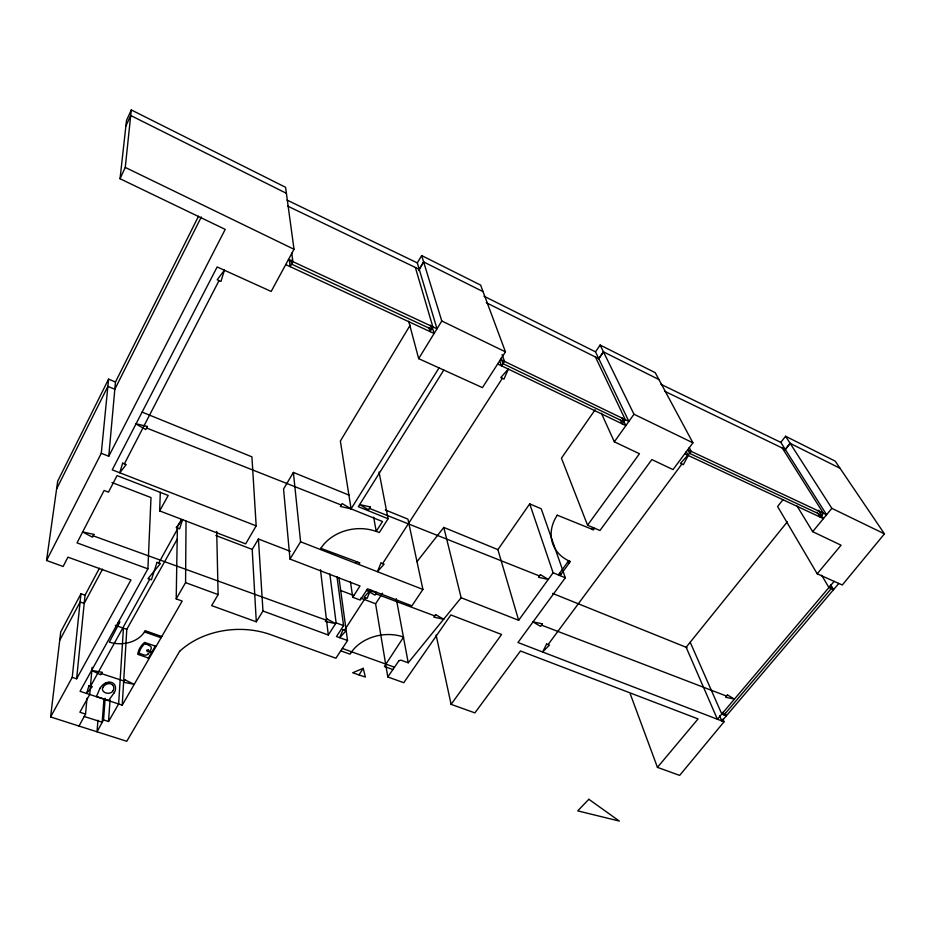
<?xml version="1.0" encoding="UTF-8"?>
<svg xmlns="http://www.w3.org/2000/svg" width="931" height="931" viewBox="0 0 931 931"><rect width="100%" height="100%" fill="white"/><g stroke="black" fill="none" stroke-linecap="round" stroke-linejoin="round"><path stroke-width="1.4" d="M111.964 482.526L150.997 497.573L147.901 568.841L80.054 691.302L122.24 705.163L182.185 601.089L176.215 598.877L185.572 582.631L186.037 521.116M176.215 598.877L177.379 526.725L181.417 519.51M142.117 412.096L251.917 456.853L256.176 525.864L245.668 543.867L159.666 510.91L160.307 492.22M122.24 705.163L126.791 629.344L177.344 538.944M123.427 628.169L118.633 703.987L108.531 721.502L103.55 719.896L105.168 698.285M108.531 721.502L110.056 699.879M103.935 699.169L102.189 722.247L84.197 716.463M97.941 720.21L97.022 731.801L103.55 719.896M92.122 667.329L89.737 694.479L79.868 712.215L85.547 714.1L79.007 726.052L50.6 716.951L60.724 631.94L80.974 593.769L85.035 595.212L76.633 678.792L72.246 677.349L80.974 593.769M85.547 714.1L86.979 698.262M115.479 382.001L108.578 379.15L101.281 453.316L108.776 456.26L115.479 382.001L198.524 216.225M108.776 456.26L225.209 229.375L120.041 178.729L125.266 167.417L131.294 109.939L285.573 187.294L294.021 249.275L271.177 291.45L217.167 266.953L112.244 469.852L256.176 525.864M120.041 178.729L126.5 120.471L131.294 109.939M76.633 678.792L130.957 579.932L67.916 557.157L63.145 566.479L46.55 560.485L57.71 481.129L108.578 379.15M100.001 688.195L96.44 696.551L108.624 700.496L114.106 692.839M125.871 126.116L130.712 115.502L286.387 193.311M56.616 488.903L107.868 386.388L114.827 389.251L201.317 216.97M46.55 560.485L101.281 453.316M124.405 463.813L219.053 280.568M59.724 640.307L80.124 601.985L84.209 603.428L102.561 569.132M85.035 595.212L99.408 568.294M50.6 716.951L72.246 677.349M147.342 651.758L148.471 649.687M159.666 510.91L168.208 495.455L117.062 475.59L108.473 492.162L104.097 490.474L77.017 542.878L147.901 568.841M90.621 686.135L149.74 579.245M158.747 562.976L177.972 528.18M154.802 646.964L148.913 657.205A1.222 0.943 0.5 0 1 147.307 657.658M179.625 651.328L126.767 741.285L79.007 726.052M216.702 531.473L218.122 594.606L211.64 605.627L256.293 621.803L262.973 611.027L258.434 539.014L290.356 551.35M288.459 259.574L436.988 328.771L417.321 262.891L421.673 255.571L480.629 285.107L505.463 351.86L482.444 387.633L418.671 358.644L408.697 321.218M349.323 495.245L293.381 472.424L283.548 489.031L289.995 559.077L360.018 585.983L352.733 597.271L360.204 600.041L367.582 588.823L411.898 605.848L422.907 589.428L407.941 519.149L385.294 509.92M418.519 270.56L423.64 261.937L483.049 291.624M557.215 515.239L555.225 518.602A43.792 34.726 -20.8 0 0 566.257 559.531L569.528 561.207M423.64 261.937L419.241 269.315L287.784 206.158M256.293 621.803L252.208 549.395L258.434 539.014M410.164 325.222L340.362 441.061L351.08 508.873L382.513 521.546L376.205 531.357L372.4 530.251A41.604 33.725 -8.9 0 0 322.964 545.38L320.776 548.394M289.995 559.077L300.585 541.784L293.381 472.424M418.671 358.644L441.783 320.986L421.673 255.571M358.854 564.43L359.82 562.848L320.718 548.289M351.08 508.873L342.096 503.555L340.385 506.452L351.08 508.873L439.036 367.861M443.819 370.026L358.342 506.697L388.076 518.765L379.313 532.544L376.205 531.357L373.645 517.089M394.488 667.201L351.499 651.747L349.986 654.156L340.769 650.827M262.973 611.027L328.306 635.012L336.114 622.851L329.842 573.95M358.982 674.905L363.218 668.33L365.359 677.07L352.674 672.764L363.218 668.33M382.594 563.639L502.321 378.347M336.987 576.696L343.574 625.632L336.498 636.525L347.531 640.528L335.916 658.229L271.305 634.884A74.992 57.163 -3.4 0 0 179.648 651.339M344.563 630.078L365.499 597.807M722.887 719.174L724.039 721.793L679.653 775.395L657.437 767.365L698.064 718.907L520.476 650.978L474.903 712.89L451.104 704.36L501.576 634.488L450.837 614.937L403.751 682.702L387.796 676.953L375.589 603.765L382.571 593.187M144.84 631.346L143.583 633.231A28.046 21.867 2.3 0 1 111.929 642.844L109.311 642.146L119.936 621.908L118.761 621.431M355.758 563.29L356.852 561.672M500.529 359.482L628.856 421.394L595.514 351.848L600.146 345.064L655.215 372.668L692.92 442.819L673.02 469.596L651.851 459.588L599.96 530.507L587.554 525.212L561.44 458.168L595.13 409.791M598.552 359.017L603.451 351.837L658.915 379.545M603.451 351.837L598.773 358.656L486.285 302.715M387.796 676.953L398.654 661.15M529.716 503.869L553.107 572.774L518.648 620.279L497.899 549.627L529.716 503.869L541.225 508.768L565.326 577.767L517.962 642.518L724.039 721.793M592.838 527.54L591.72 529.122L593.408 529.902L594.653 528.273M587.554 525.212L639.457 453.746L614.344 441.818L633.976 414.237L600.146 345.064M558.391 574.904L568.643 560.823L570.366 561.498L560.066 575.637M350.801 653.003L352.849 650.21A39.009 30.001 -9.7 0 1 400.027 635.966L403.635 637.048L384.398 666.468L392.94 669.564M548.068 644.601L681.876 464.022M416.995 561.637L443.808 527.423L497.899 549.627M687.741 449.766L826.577 514.738L780.806 442.376L785.589 436.255L835.188 461.124L884.45 533.859L842.287 585.005L817.185 573.799L777.594 506.499L782.855 499.889M840.03 468.281L790.128 443.342L785.31 449.487L664.559 391.195M784.856 450.069L790.128 443.342M787.323 521.826L686.135 647.266L717.405 719.244L834.164 581.34M398.666 661.161A2.176 1.676 -10.3 0 1 401.505 660.358L408.232 662.791L461.148 597.737L443.808 527.423M817.185 573.799L841.077 545.205L812.67 531.682L831.848 508.338L785.589 436.255M838.808 583.458L721.944 721.036L719.663 715.799M145.62 643.787L144.503 643.961A25.474 19.621 -0.1 0 0 139.103 653.259L144.293 655.017A3.41 2.63 0.7 0 0 147.994 654.167M146.563 650.28L149.251 651.165M101.363 673.602L124.254 681.096M118.016 622.676L119.308 623.095M149.216 658.287L137.741 654.318A26.662 20.54 -0.1 0 1 144.608 642.402L156.105 646.393M161.121 637.758L144.456 631.916L145.213 630.694L161.808 636.525M115.316 625.341L126.791 629.344M93.123 535.802L326.222 620.162M342.364 648.442L351.499 651.747M185.572 582.631L218.122 594.606M336.114 622.851L343.574 625.632M375.833 593.792L434.672 615.891M340.385 590.37L353.931 595.526M360.693 598.098L375.589 603.765M215.852 535.523L252.208 549.395M541.539 625.143L726.564 696.097M559.461 573.38L561.253 574.078M300.585 541.784L422.907 589.428M461.148 597.737L518.648 620.279M146.516 427.992L341.235 504.998M369.421 508.396L539.503 575.986M552.595 593.419L687.043 647.639M557.18 515.146L592.628 529.495M553.107 572.774L565.326 577.767M567.479 562.336L569.237 563.115M285.747 264.613L434.114 333.473L432.484 327.91M684.716 453.839L823.411 518.614L821.13 514.983M145.539 643.763L149.635 645.718A3.41 2.642 0.7 0 1 151.206 648.511A16.758 12.941 1.2 0 1 147.924 654.086M497.643 363.963L625.876 425.595L623.386 420.346M287.027 200.084L417.321 262.891M660.952 384.317L780.806 442.376M831.848 508.338L884.45 533.859M125.266 167.417L294.021 249.275M441.783 320.986L505.463 351.86M633.976 414.237L692.92 442.819M483.934 296.186L595.514 351.848M782.261 448.02L823.365 513.237L820.199 517.124L817.115 512.19M818.628 510.269L821.724 515.204L689.766 453.455L687.753 449.638M797.064 506.045L812.67 531.682M830.627 584.703L833.559 589.626L828.916 587.519L821.642 575.218M829.812 586.123L831.267 588.59L724.039 714.961L722.875 712.308M689.219 447.578L691.244 451.407L680.445 463.394L683.331 464.744L688.218 455.48L686.205 451.651M595.409 356.934L625.271 419.613L622.234 423.896L620.383 419.962M621.885 417.775L623.735 421.696L502.996 363.66L501.029 358.26M601.379 413.236L614.344 441.818M725.191 713.274L726.343 715.881L721.804 714.077L690.197 642.25M630.252 693.898L657.437 767.365M502.065 354.618L504.532 361.356L501.518 365.871L499.551 360.46M415.389 267.546L432.857 326.932L430.041 331.564L428.83 327.398M430.285 325.117L431.495 329.271L291.601 264.148L291.042 259.889M436.127 635.105L451.104 704.36M379.033 472.029L388.076 518.765M396.257 598.691L408.232 662.791M350.44 581.654L352.733 597.271M339 578.07L347.531 640.528M291.764 253.162L292.893 261.658L290.169 266.673L289.262 259.563M320.473 569.749L328.306 635.012M154.243 645.788A1.234 0.954 0.5 0 1 154.86 647.045M108.892 682.202A5.097 3.852 1.6 0 1 113.919 683.878A8.879 6.692 1.7 0 1 115.351 686.519A14.07 10.602 1.8 0 1 115.386 689.79A13.29 10.008 1.8 0 1 114.152 692.85M105.319 683.203A8.845 6.668 1.5 0 1 108.822 682.19M105.366 683.168A12.627 9.508 1.4 0 0 102.457 685.169A17.747 13.36 1.2 0 0 100.094 688.207M113.047 690.814A5.539 4.166 1.6 0 1 105.797 692.932A5.539 4.166 1.6 0 1 102.852 687.439M112.965 690.755A7.541 5.679 1.7 0 0 113.722 688.812A8.507 6.412 1.7 0 0 113.57 686.659A5.97 4.504 1.6 0 0 112.523 684.89M112.511 684.902A4.19 3.154 1.6 0 0 108.752 683.657A5.982 4.504 1.6 0 0 106.402 684.262A7.692 5.795 1.5 0 0 104.388 685.53M102.887 687.381A9.938 7.483 1.4 0 1 104.435 685.484M147.063 650.711C148.646 653.108 149.263 648.616 147.075 650.641M150.589 651.84L151.578 651.921L150.589 651.805M122.648 463.161L119.738 472.82L126.209 464.581L122.648 463.161M224.418 270.211L220.984 281.406L217.202 279.777L224.418 270.211M89.05 685.565L86.548 693.467L92.297 686.659L89.05 685.565M157.002 562.359L151.392 579.815L148.006 578.64L160.411 563.558L157.002 562.359M182.569 519.684L179.613 528.855L176.215 527.54L182.569 519.684M343.062 629.554L339.734 637.654L346.146 630.636L343.062 629.554M380.977 563.034L377.416 571.622L384.119 564.209L380.977 563.034M370.573 589.998L367.093 598.377L363.986 597.26L370.573 589.998M508.419 368.92L503.997 379.08L500.773 377.567L508.419 368.92M546.613 644.077L542.657 651.909L549.453 645.113L546.613 644.077M147.389 426.456L145.736 429.563L135.53 423.675L147.389 426.456M93.926 534.394L92.448 537.175L82.498 531.892L93.926 534.394M102.038 672.322L100.641 674.777L91.447 670.297L102.038 672.322M124.929 679.828L123.52 682.26L134.041 684.273L124.929 679.828M370.282 506.953L368.548 509.827L359.634 504.532L370.282 506.953M376.624 592.523L374.995 595.118L366.465 590.301L376.624 592.523M326.99 618.929L325.338 621.442L335.556 623.607L326.99 618.929M435.603 614.623L433.858 617.125L443.773 619.278L435.603 614.623M540.422 574.648L538.502 577.29L548.336 579.466L540.422 574.648M542.436 623.863L540.562 626.388L532.811 621.815L542.436 623.863M727.507 694.933L725.54 697.249L734.28 699.041L727.507 694.933M588.846 799.275L577.72 810.878L619.301 821.061L588.846 799.275"/></g></svg>
